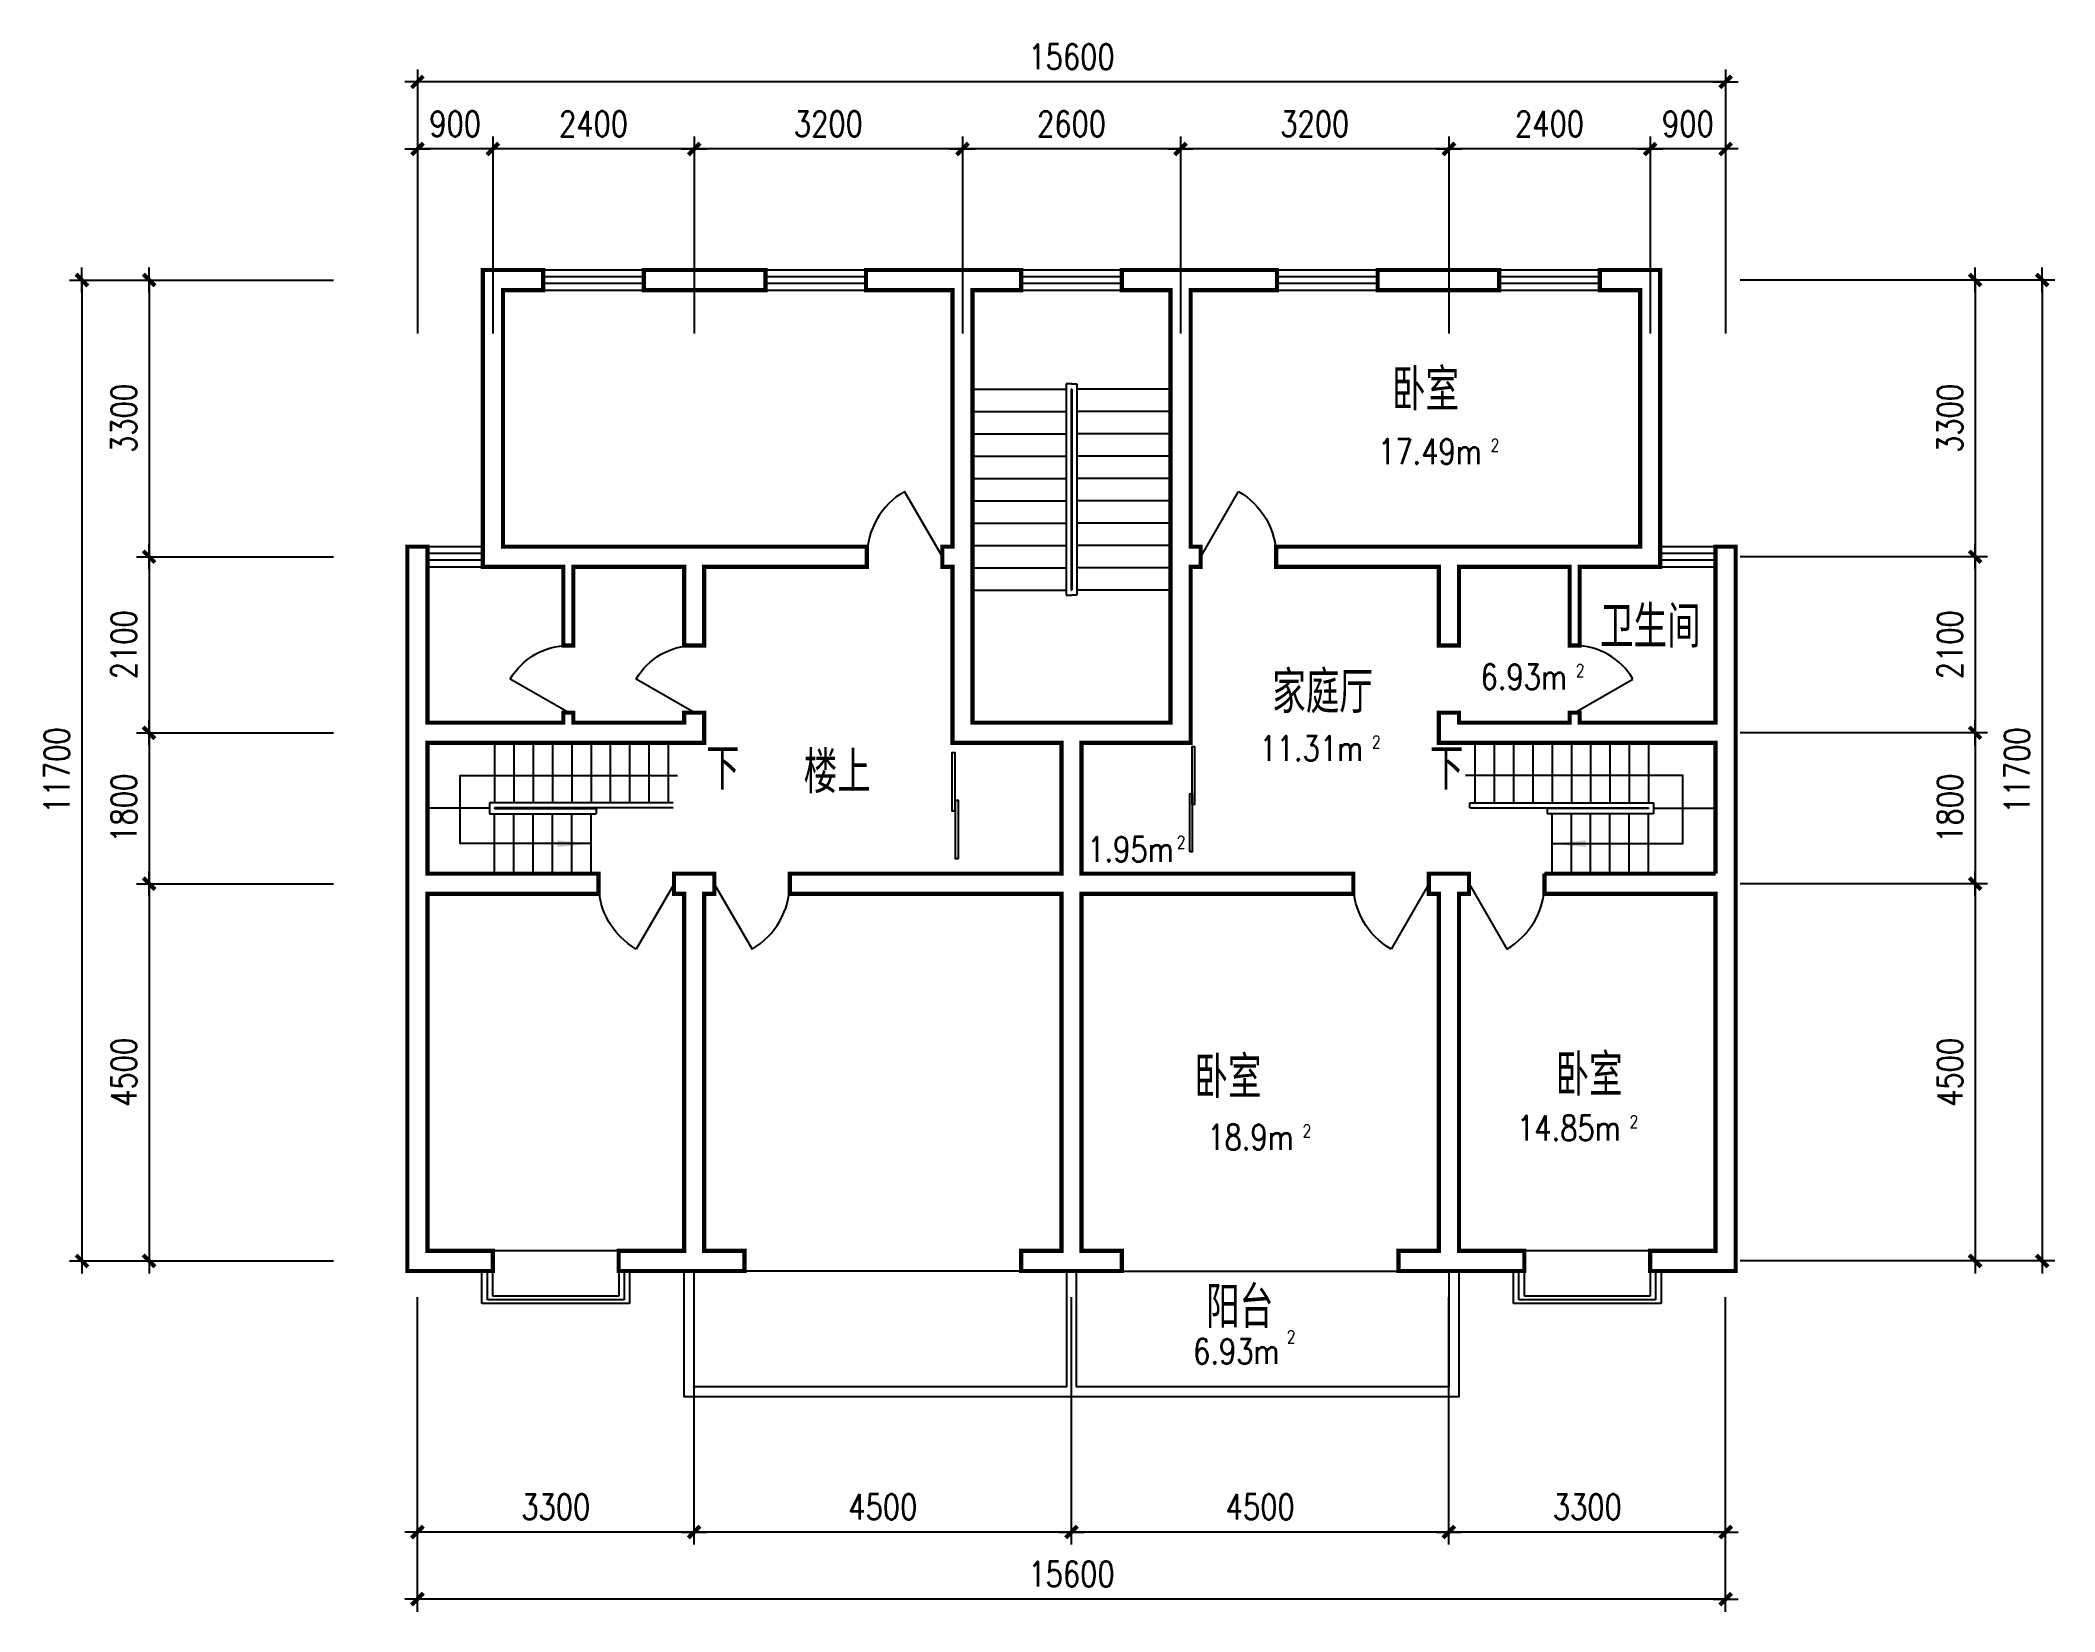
# Model space of a CAD drawing. Header units: inches. Extents: x 954 to 24975, y 8 to 18751.
import ezdxf
from ezdxf.enums import TextEntityAlignment as Align

# ---------------------------------------------------------------- set-up
doc = ezdxf.new("R2010")
doc.units = ezdxf.units.IN
doc.header["$MEASUREMENT"] = 0
for name, color, linetype in [('AXIS', 3, 'Continuous'), ('BALCONY', 6, 'Continuous'), ('PUB_DIM', 3, 'Continuous'), ('PUB_TEXT', 7, 'Continuous'), ('PUB_WALL', 255, 'Continuous'), ('STAIR', 2, 'Continuous'), ('WALL', 255, 'Continuous'), ('WINDOW', 2, 'Continuous'), ('WINDOW_TEXT', 7, 'Continuous')]:
    doc.layers.add(name, color=color, linetype=linetype)
doc.styles.add('_HZTXT', font='txt.shx', dxfattribs={"width": 0.8, "bigfont": 'hztxt.shx'})
doc.styles.add('DIM_FONT', font='txt.shx', dxfattribs={"width": 0.8, "bigfont": 'hztxt.shx'})
doc.styles.add('SIMPLEX', font='txt.shx', dxfattribs={"bigfont": 'hztxt.shx'})
doc.dimstyles.new('AXIS', dxfattribs={"dimtxt": 300, "dimasz": 1, "dimexe": 250, "dimexo": 300, "dimgap": 150, "dimtad": 1, "dimdec": 0, "dimzin": 0, "dimdsep": 46, "dimtxsty": 'DIM_FONT', "dimblk": '_DIMX', "dimcen": 0.09, "dimse1": 1, "dimse2": 1, "dimclrt": 7, "dimadec": 0, "dimazin": 0, "dimtfac": 1, "dimtdec": 0, "dimtix": 1, "dimtmove": 2, "dimatfit": 3, "dimldrblk": '_DIMX', "dimfxl": 1, "dimtolj": 1, "dimtzin": 0, "dimarcsym": 0})

# ---------------------------------------------------------------- blocks, each defined once
blk = doc.blocks.new('_DBLK')
blk.add_line((-0.5, 0), (0, -0.866))
blk.add_arc((-0.5, 0), 1, 300, 360)
at = {"layer": 'WINDOW_TEXT', "style": 'SIMPLEX', "flags": 9}
blk.add_attdef('A', text='', height=1, dxfattribs=at).set_placement((0, 1.5), align=Align.MIDDLE)
blk = doc.blocks.new('_DIMX')
blk.add_line((-150, 0), (150, 0))
at = {"const_width": 50}
blk.add_lwpolyline([(-70, -70), (70, 70)], dxfattribs=at)
blk = doc.blocks.new('*D39')
at = {"layer": 'AXIS', "color": 0, "lineweight": -2}
blk.add_line((24025, 12590), (24025, 10492), dxfattribs=at)
at = {"layer": 'DEFPOINTS', "color": 0}
for p in [(21225, 12591), (21225, 10491), (24025, 10491)]:
    blk.add_point(p, dxfattribs=at)
at = {"layer": 'AXIS', "color": 0, "lineweight": -2}
for p, rotation in [((24025, 12591), 90), ((24025, 10491), 270)]:
    blk.add_blockref('_DIMX', p, dxfattribs=dict(at, rotation=rotation))
at = {"layer": 'AXIS', "color": 7, "insert": (23725, 11541), "char_height": 300, "attachment_point": 5, "rotation": 90, "style": 'DIM_FONT'}
blk.add_mtext('\\A1;2100', dxfattribs=at)
blk = doc.blocks.new('*D40')
at = {"layer": 'AXIS', "color": 0, "lineweight": -2}
blk.add_line((2251, 12590), (2251, 10492), dxfattribs=at)
at = {"layer": 'DEFPOINTS', "color": 0}
for p in [(4451, 12591), (2251, 10491), (4451, 10491)]:
    blk.add_point(p, dxfattribs=at)
at = {"layer": 'AXIS', "color": 0, "lineweight": -2}
for p, rotation in [((2251, 12591), 90), ((2251, 10491), 270)]:
    blk.add_blockref('_DIMX', p, dxfattribs=dict(at, rotation=rotation))
at = {"layer": 'AXIS', "color": 7, "insert": (1951, 11541), "char_height": 300, "attachment_point": 5, "rotation": 90, "style": 'DIM_FONT'}
blk.add_mtext('\\A1;2100', dxfattribs=at)
blk = doc.blocks.new('*D18')
at = {"layer": 'AXIS', "color": 0, "lineweight": -2}
blk.add_line((1451, 15890), (1451, 4192), dxfattribs=at)
at = {"layer": 'DEFPOINTS', "color": 0}
for p in [(4451, 15891), (1451, 4191), (4451, 4191)]:
    blk.add_point(p, dxfattribs=at)
at = {"layer": 'AXIS', "color": 0, "lineweight": -2}
for p, rotation in [((1451, 15891), 90), ((1451, 4191), 270)]:
    blk.add_blockref('_DIMX', p, dxfattribs=dict(at, rotation=rotation))
at = {"layer": 'AXIS', "color": 7, "insert": (1151, 10041), "char_height": 300, "attachment_point": 5, "rotation": 90, "style": 'DIM_FONT'}
blk.add_mtext('\\A1;11700', dxfattribs=at)
blk = doc.blocks.new('*D19')
at = {"layer": 'AXIS', "color": 0, "lineweight": -2}
blk.add_line((24825, 15890), (24825, 4192), dxfattribs=at)
at = {"layer": 'DEFPOINTS', "color": 0}
for p in [(21225, 15891), (21225, 4191), (24825, 4191)]:
    blk.add_point(p, dxfattribs=at)
at = {"layer": 'AXIS', "color": 0, "lineweight": -2}
for p, rotation in [((24825, 15891), 90), ((24825, 4191), 270)]:
    blk.add_blockref('_DIMX', p, dxfattribs=dict(at, rotation=rotation))
at = {"layer": 'AXIS', "color": 7, "insert": (24525, 10041), "char_height": 300, "attachment_point": 5, "rotation": 90, "style": 'DIM_FONT'}
blk.add_mtext('\\A1;11700', dxfattribs=at)
blk = doc.blocks.new('*D20')
at = {"layer": 'AXIS', "color": 0, "lineweight": -2}
blk.add_line((17750, 958), (13252, 958), dxfattribs=at)
at = {"layer": 'DEFPOINTS', "color": 0}
for p in [(13251, 3758), (17751, 3758), (13251, 958)]:
    blk.add_point(p, dxfattribs=at)
at = {"layer": 'AXIS', "color": 0, "lineweight": -2, "rotation": 180}
blk.add_blockref('_DIMX', (13251, 958), dxfattribs=at)
at = {"layer": 'AXIS', "color": 0, "lineweight": -2}
blk.add_blockref('_DIMX', (17751, 958), dxfattribs=at)
at = {"layer": 'AXIS', "color": 7, "insert": (15501, 1258), "char_height": 300, "attachment_point": 5, "style": 'DIM_FONT'}
blk.add_mtext('\\A1;4500', dxfattribs=at)
blk = doc.blocks.new('*D21')
at = {"layer": 'AXIS', "color": 0, "lineweight": -2}
blk.add_line((21050, 158), (5452, 158), dxfattribs=at)
at = {"layer": 'DEFPOINTS', "color": 0}
for p in [(5451, 3758), (21051, 3758), (5451, 158)]:
    blk.add_point(p, dxfattribs=at)
at = {"layer": 'AXIS', "color": 0, "lineweight": -2, "rotation": 180}
blk.add_blockref('_DIMX', (5451, 158), dxfattribs=at)
at = {"layer": 'AXIS', "color": 0, "lineweight": -2}
blk.add_blockref('_DIMX', (21051, 158), dxfattribs=at)
at = {"layer": 'AXIS', "color": 7, "insert": (13251, 458), "char_height": 300, "attachment_point": 5, "style": 'DIM_FONT'}
blk.add_mtext('\\A1;15600', dxfattribs=at)
blk = doc.blocks.new('*D22')
at = {"layer": 'AXIS', "color": 0, "lineweight": -2}
blk.add_line((8750, 958), (5452, 958), dxfattribs=at)
at = {"layer": 'DEFPOINTS', "color": 0}
for p in [(5451, 3758), (8751, 3758), (5451, 958)]:
    blk.add_point(p, dxfattribs=at)
at = {"layer": 'AXIS', "color": 0, "lineweight": -2, "rotation": 180}
blk.add_blockref('_DIMX', (5451, 958), dxfattribs=at)
at = {"layer": 'AXIS', "color": 0, "lineweight": -2}
blk.add_blockref('_DIMX', (8751, 958), dxfattribs=at)
at = {"layer": 'AXIS', "color": 7, "insert": (7101, 1258), "char_height": 300, "attachment_point": 5, "style": 'DIM_FONT'}
blk.add_mtext('\\A1;3300', dxfattribs=at)
blk = doc.blocks.new('*D23')
at = {"layer": 'AXIS', "color": 0, "lineweight": -2}
blk.add_line((13250, 958), (8752, 958), dxfattribs=at)
at = {"layer": 'DEFPOINTS', "color": 0}
for p in [(8751, 3758), (13251, 3758), (8751, 958)]:
    blk.add_point(p, dxfattribs=at)
at = {"layer": 'AXIS', "color": 0, "lineweight": -2, "rotation": 180}
blk.add_blockref('_DIMX', (8751, 958), dxfattribs=at)
at = {"layer": 'AXIS', "color": 0, "lineweight": -2}
blk.add_blockref('_DIMX', (13251, 958), dxfattribs=at)
at = {"layer": 'AXIS', "color": 7, "insert": (11001, 1258), "char_height": 300, "attachment_point": 5, "style": 'DIM_FONT'}
blk.add_mtext('\\A1;4500', dxfattribs=at)
blk = doc.blocks.new('*D24')
at = {"layer": 'AXIS', "color": 0, "lineweight": -2}
blk.add_line((2251, 8690), (2251, 4192), dxfattribs=at)
at = {"layer": 'DEFPOINTS', "color": 0}
for p in [(4451, 8691), (2251, 4191), (4451, 4191)]:
    blk.add_point(p, dxfattribs=at)
at = {"layer": 'AXIS', "color": 0, "lineweight": -2}
for p, rotation in [((2251, 8691), 90), ((2251, 4191), 270)]:
    blk.add_blockref('_DIMX', p, dxfattribs=dict(at, rotation=rotation))
at = {"layer": 'AXIS', "color": 7, "insert": (1951, 6441), "char_height": 300, "attachment_point": 5, "rotation": 90, "style": 'DIM_FONT'}
blk.add_mtext('\\A1;4500', dxfattribs=at)
blk = doc.blocks.new('_B3YAF')
for p, q in [((-0.587, 2.111), (0.587, 2.111)), ((-0.587, 0.5), (-0.587, 2.111)), ((0.587, 2.111), (0.587, 0.5)), ((-0.543, 1.93), (0.543, 1.93)), ((-0.543, 0.5), (-0.543, 1.93)), ((0.543, 1.93), (0.543, 0.5)), ((-0.5, 1.749), (0.5, 1.749)), ((-0.5, 0.5), (-0.5, 1.749)), ((0.5, 1.749), (0.5, 0.5)), ((-0.5, -0.5), (0.5, -0.5))]:
    blk.add_line(p, q)
blk = doc.blocks.new('*D25')
at = {"layer": 'AXIS', "color": 0, "lineweight": -2}
blk.add_line((2251, 10490), (2251, 8692), dxfattribs=at)
at = {"layer": 'DEFPOINTS', "color": 0}
for p in [(4451, 10491), (2251, 8691), (4451, 8691)]:
    blk.add_point(p, dxfattribs=at)
at = {"layer": 'AXIS', "color": 0, "lineweight": -2}
for p, rotation in [((2251, 10491), 90), ((2251, 8691), 270)]:
    blk.add_blockref('_DIMX', p, dxfattribs=dict(at, rotation=rotation))
at = {"layer": 'AXIS', "color": 7, "insert": (1951, 9591), "char_height": 300, "attachment_point": 5, "rotation": 90, "style": 'DIM_FONT'}
blk.add_mtext('\\A1;1800', dxfattribs=at)
blk = doc.blocks.new('_ARROW')
blk.add_solid([(0, 0), (-1, 0.1), (-1, -0.1)])
blk = doc.blocks.new('_A4ESX')
for points in [[(-0.5, 0.022), (0.05, 0.022), (0.05, 0), (-0.5, 0)], [(-0.05, 0), (0.5, 0), (0.5, -0.022), (-0.05, -0.022)]]:
    blk.add_lwpolyline(points, close=True)
blk = doc.blocks.new('*D26')
at = {"layer": 'AXIS', "color": 0, "lineweight": -2}
blk.add_line((21050, 958), (17752, 958), dxfattribs=at)
at = {"layer": 'DEFPOINTS', "color": 0}
for p in [(17751, 3758), (21051, 3758), (17751, 958)]:
    blk.add_point(p, dxfattribs=at)
at = {"layer": 'AXIS', "color": 0, "lineweight": -2, "rotation": 180}
blk.add_blockref('_DIMX', (17751, 958), dxfattribs=at)
at = {"layer": 'AXIS', "color": 0, "lineweight": -2}
blk.add_blockref('_DIMX', (21051, 958), dxfattribs=at)
at = {"layer": 'AXIS', "color": 7, "insert": (19401, 1258), "char_height": 300, "attachment_point": 5, "style": 'DIM_FONT'}
blk.add_mtext('\\A1;3300', dxfattribs=at)
blk = doc.blocks.new('*D27')
at = {"layer": 'AXIS', "color": 0, "lineweight": -2}
blk.add_line((24025, 8690), (24025, 4192), dxfattribs=at)
at = {"layer": 'DEFPOINTS', "color": 0}
for p in [(21225, 8691), (21225, 4191), (24025, 4191)]:
    blk.add_point(p, dxfattribs=at)
at = {"layer": 'AXIS', "color": 0, "lineweight": -2}
for p, rotation in [((24025, 8691), 90), ((24025, 4191), 270)]:
    blk.add_blockref('_DIMX', p, dxfattribs=dict(at, rotation=rotation))
at = {"layer": 'AXIS', "color": 7, "insert": (23725, 6441), "char_height": 300, "attachment_point": 5, "rotation": 90, "style": 'DIM_FONT'}
blk.add_mtext('\\A1;4500', dxfattribs=at)
blk = doc.blocks.new('*D28')
at = {"layer": 'AXIS', "color": 0, "lineweight": -2}
blk.add_line((24025, 10490), (24025, 8692), dxfattribs=at)
at = {"layer": 'DEFPOINTS', "color": 0}
for p in [(21225, 10491), (21225, 8691), (24025, 8691)]:
    blk.add_point(p, dxfattribs=at)
at = {"layer": 'AXIS', "color": 0, "lineweight": -2}
for p, rotation in [((24025, 10491), 90), ((24025, 8691), 270)]:
    blk.add_blockref('_DIMX', p, dxfattribs=dict(at, rotation=rotation))
at = {"layer": 'AXIS', "color": 7, "insert": (23725, 9591), "char_height": 300, "attachment_point": 5, "rotation": 90, "style": 'DIM_FONT'}
blk.add_mtext('\\A1;1800', dxfattribs=at)
blk = doc.blocks.new('*D29')
at = {"layer": 'AXIS', "color": 0, "lineweight": -2}
blk.add_line((17750, 17454), (14552, 17454), dxfattribs=at)
at = {"layer": 'DEFPOINTS', "color": 0}
for p in [(14551, 17454), (14551, 15254), (17751, 15254)]:
    blk.add_point(p, dxfattribs=at)
at = {"layer": 'AXIS', "color": 0, "lineweight": -2, "rotation": 180}
blk.add_blockref('_DIMX', (14551, 17454), dxfattribs=at)
at = {"layer": 'AXIS', "color": 0, "lineweight": -2}
blk.add_blockref('_DIMX', (17751, 17454), dxfattribs=at)
at = {"layer": 'AXIS', "color": 7, "insert": (16151, 17754), "char_height": 300, "attachment_point": 5, "style": 'DIM_FONT'}
blk.add_mtext('\\A1;3200', dxfattribs=at)
blk = doc.blocks.new('*D30')
at = {"layer": 'AXIS', "color": 0, "lineweight": -2}
blk.add_line((21050, 18254), (5452, 18254), dxfattribs=at)
at = {"layer": 'DEFPOINTS', "color": 0}
for p in [(5451, 18254), (5451, 15254), (21051, 15254)]:
    blk.add_point(p, dxfattribs=at)
at = {"layer": 'AXIS', "color": 0, "lineweight": -2, "rotation": 180}
blk.add_blockref('_DIMX', (5451, 18254), dxfattribs=at)
at = {"layer": 'AXIS', "color": 0, "lineweight": -2}
blk.add_blockref('_DIMX', (21051, 18254), dxfattribs=at)
at = {"layer": 'AXIS', "color": 7, "insert": (13251, 18554), "char_height": 300, "attachment_point": 5, "style": 'DIM_FONT'}
blk.add_mtext('\\A1;15600', dxfattribs=at)
blk = doc.blocks.new('*D31')
at = {"layer": 'AXIS', "color": 0, "lineweight": -2}
blk.add_line((8750, 17454), (6352, 17454), dxfattribs=at)
at = {"layer": 'DEFPOINTS', "color": 0}
for p in [(6351, 17454), (6351, 15254), (8751, 15254)]:
    blk.add_point(p, dxfattribs=at)
at = {"layer": 'AXIS', "color": 0, "lineweight": -2, "rotation": 180}
blk.add_blockref('_DIMX', (6351, 17454), dxfattribs=at)
at = {"layer": 'AXIS', "color": 0, "lineweight": -2}
blk.add_blockref('_DIMX', (8751, 17454), dxfattribs=at)
at = {"layer": 'AXIS', "color": 7, "insert": (7551, 17754), "char_height": 300, "attachment_point": 5, "style": 'DIM_FONT'}
blk.add_mtext('\\A1;2400', dxfattribs=at)
blk = doc.blocks.new('M_B0OPK')
for p, q in [((-0.5, 0.5), (0.5, 0.5)), ((0.5, 0.167), (-0.5, 0.167)), ((0.5, -0.167), (-0.5, -0.167)), ((-0.5, -0.5), (0.5, -0.5))]:
    blk.add_line(p, q)
blk = doc.blocks.new('*D32')
at = {"layer": 'AXIS', "color": 0, "lineweight": -2}
for p, q in [((5450, 17454), (5449, 17454)), ((6351, 17454), (5451, 17454)), ((6352, 17454), (6353, 17454))]:
    blk.add_line(p, q, dxfattribs=at)
at = {"layer": 'DEFPOINTS', "color": 0}
for p in [(5451, 17454), (5451, 15254), (6351, 15254)]:
    blk.add_point(p, dxfattribs=at)
at = {"layer": 'AXIS', "color": 0, "lineweight": -2}
blk.add_blockref('_DIMX', (5451, 17454), dxfattribs=at)
at = {"layer": 'AXIS', "color": 0, "lineweight": -2, "rotation": 180}
blk.add_blockref('_DIMX', (6351, 17454), dxfattribs=at)
at = {"layer": 'AXIS', "color": 7, "insert": (5901, 17754), "char_height": 300, "attachment_point": 5, "style": 'DIM_FONT'}
blk.add_mtext('\\A1;900', dxfattribs=at)
blk = doc.blocks.new('*D33')
at = {"layer": 'AXIS', "color": 0, "lineweight": -2}
blk.add_line((2251, 15890), (2251, 12592), dxfattribs=at)
at = {"layer": 'DEFPOINTS', "color": 0}
for p in [(4451, 15891), (2251, 12591), (4451, 12591)]:
    blk.add_point(p, dxfattribs=at)
at = {"layer": 'AXIS', "color": 0, "lineweight": -2}
for p, rotation in [((2251, 15891), 90), ((2251, 12591), 270)]:
    blk.add_blockref('_DIMX', p, dxfattribs=dict(at, rotation=rotation))
at = {"layer": 'AXIS', "color": 7, "insert": (1951, 14241), "char_height": 300, "attachment_point": 5, "rotation": 90, "style": 'DIM_FONT'}
blk.add_mtext('\\A1;3300', dxfattribs=at)
blk = doc.blocks.new('_WBLK')
for p, q in [((-0.5, 0.5), (0.5, 0.5)), ((0.5, 0.167), (-0.5, 0.167)), ((0.5, -0.167), (-0.5, -0.167)), ((-0.5, -0.5), (0.5, -0.5))]:
    blk.add_line(p, q)
at = {"layer": 'WINDOW_TEXT', "style": 'SIMPLEX', "flags": 9}
blk.add_attdef('A', text='', height=1, dxfattribs=at).set_placement((0, 1.5), align=Align.MIDDLE)
blk = doc.blocks.new('*D34')
at = {"layer": 'AXIS', "color": 0, "lineweight": -2}
blk.add_line((11950, 17454), (8752, 17454), dxfattribs=at)
at = {"layer": 'DEFPOINTS', "color": 0}
for p in [(8751, 17454), (8751, 15254), (11951, 15254)]:
    blk.add_point(p, dxfattribs=at)
at = {"layer": 'AXIS', "color": 0, "lineweight": -2, "rotation": 180}
blk.add_blockref('_DIMX', (8751, 17454), dxfattribs=at)
at = {"layer": 'AXIS', "color": 0, "lineweight": -2}
blk.add_blockref('_DIMX', (11951, 17454), dxfattribs=at)
at = {"layer": 'AXIS', "color": 7, "insert": (10351, 17754), "char_height": 300, "attachment_point": 5, "style": 'DIM_FONT'}
blk.add_mtext('\\A1;3200', dxfattribs=at)
blk = doc.blocks.new('*D35')
at = {"layer": 'AXIS', "color": 0, "lineweight": -2}
blk.add_line((14550, 17454), (11952, 17454), dxfattribs=at)
at = {"layer": 'DEFPOINTS', "color": 0}
for p in [(11951, 17454), (11951, 15254), (14551, 15254)]:
    blk.add_point(p, dxfattribs=at)
at = {"layer": 'AXIS', "color": 0, "lineweight": -2, "rotation": 180}
blk.add_blockref('_DIMX', (11951, 17454), dxfattribs=at)
at = {"layer": 'AXIS', "color": 0, "lineweight": -2}
blk.add_blockref('_DIMX', (14551, 17454), dxfattribs=at)
at = {"layer": 'AXIS', "color": 7, "insert": (13251, 17754), "char_height": 300, "attachment_point": 5, "style": 'DIM_FONT'}
blk.add_mtext('\\A1;2600', dxfattribs=at)
blk = doc.blocks.new('A$C669B5E24')
at = {"layer": 'STAIR'}
for p, q in [((0, 2460), (1115, 2460)), ((1115, 2520), (1115, 0)), ((1180, 2520), (1115, 2520)), ((1175, 2460), (1175, 60)), ((1180, 2460), (1175, 2460)), ((1180, 2520), (1245, 2520)), ((1180, 2460), (1185, 2460)), ((1185, 2460), (1185, 60)), ((1245, 2520), (1245, 0)), ((2360, 2460), (1245, 2460)), ((0, 2193), (1115, 2193)), ((2360, 2193), (1245, 2193)), ((0, 1927), (1115, 1927)), ((2360, 1927), (1245, 1927)), ((0, 1660), (1115, 1660)), ((2360, 1660), (1245, 1660)), ((0, 1393), (1115, 1393)), ((2360, 1393), (1245, 1393)), ((0, 1127), (1115, 1127)), ((2360, 1127), (1245, 1127)), ((0, 860), (1115, 860)), ((2360, 860), (1245, 860)), ((0, 593), (1115, 593)), ((2360, 593), (1245, 593)), ((0, 327), (1115, 327)), ((2360, 327), (1245, 327)), ((0, 60), (1115, 60)), ((1175, 60), (1180, 60)), ((1185, 60), (1180, 60)), ((2360, 60), (1245, 60)), ((1115, 0), (1180, 0)), ((1245, 0), (1180, 0))]:
    blk.add_line(p, q, dxfattribs=at)
at = {"layer": 'WALL'}
for p, q in [((580, 3880), (0, 3880)), ((580, 3640), (0, 3640))]:
    blk.add_line(p, q, dxfattribs=at)
at = {"layer": 'WINDOW'}
blk.add_line((580, 3640), (580, 3880), dxfattribs=at)
blk = doc.blocks.new('*D36')
at = {"layer": 'AXIS', "color": 0, "lineweight": -2}
blk.add_line((24025, 15890), (24025, 12592), dxfattribs=at)
at = {"layer": 'DEFPOINTS', "color": 0}
for p in [(21225, 15891), (21225, 12591), (24025, 12591)]:
    blk.add_point(p, dxfattribs=at)
at = {"layer": 'AXIS', "color": 0, "lineweight": -2}
for p, rotation in [((24025, 15891), 90), ((24025, 12591), 270)]:
    blk.add_blockref('_DIMX', p, dxfattribs=dict(at, rotation=rotation))
at = {"layer": 'AXIS', "color": 7, "insert": (23725, 14241), "char_height": 300, "attachment_point": 5, "rotation": 90, "style": 'DIM_FONT'}
blk.add_mtext('\\A1;3300', dxfattribs=at)
blk = doc.blocks.new('*D37')
at = {"layer": 'AXIS', "color": 0, "lineweight": -2}
for p, q in [((20150, 17454), (20149, 17454)), ((21051, 17454), (20151, 17454)), ((21052, 17454), (21053, 17454))]:
    blk.add_line(p, q, dxfattribs=at)
at = {"layer": 'DEFPOINTS', "color": 0}
for p in [(20151, 17454), (20151, 15254), (21051, 15254)]:
    blk.add_point(p, dxfattribs=at)
at = {"layer": 'AXIS', "color": 0, "lineweight": -2}
blk.add_blockref('_DIMX', (20151, 17454), dxfattribs=at)
at = {"layer": 'AXIS', "color": 0, "lineweight": -2, "rotation": 180}
blk.add_blockref('_DIMX', (21051, 17454), dxfattribs=at)
at = {"layer": 'AXIS', "color": 7, "insert": (20601, 17754), "char_height": 300, "attachment_point": 5, "style": 'DIM_FONT'}
blk.add_mtext('\\A1;900', dxfattribs=at)
blk = doc.blocks.new('*D38')
at = {"layer": 'AXIS', "color": 0, "lineweight": -2}
blk.add_line((20150, 17454), (17752, 17454), dxfattribs=at)
at = {"layer": 'DEFPOINTS', "color": 0}
for p in [(17751, 17454), (17751, 15254), (20151, 15254)]:
    blk.add_point(p, dxfattribs=at)
at = {"layer": 'AXIS', "color": 0, "lineweight": -2, "rotation": 180}
blk.add_blockref('_DIMX', (17751, 17454), dxfattribs=at)
at = {"layer": 'AXIS', "color": 0, "lineweight": -2}
blk.add_blockref('_DIMX', (20151, 17454), dxfattribs=at)
at = {"layer": 'AXIS', "color": 7, "insert": (18951, 17754), "char_height": 300, "attachment_point": 5, "style": 'DIM_FONT'}
blk.add_mtext('\\A1;2400', dxfattribs=at)

msp = doc.modelspace()

# ---------------------------------------------------------------- linework, layer by layer
at = {"layer": 'AXIS'}
for p, q in [((5450.8, 18403.7), (5450.8, 15253.7)), ((21050.8, 18403.7), (21050.8, 15253.7)), ((6350.8, 17603.7), (6350.8, 15253.7)), ((8750.8, 17603.7), (8750.8, 15253.7)), ((11950.8, 17603.7), (11950.8, 15253.7)), ((14550.8, 17603.7), (14550.8, 15253.7)), ((17750.8, 17603.7), (17750.8, 15253.7)), ((20150.8, 17603.7), (20150.8, 15253.7)), ((1300.8, 15890.9), (4450.8, 15890.9)), ((24974.6, 15890.9), (21224.6, 15890.9)), ((2100.8, 12590.9), (4450.8, 12590.9)), ((24174.6, 12590.9), (21224.6, 12590.9)), ((2100.8, 10490.9), (4450.8, 10490.9)), ((24174.6, 10490.9), (21224.6, 10490.9)), ((2100.8, 8690.9), (4450.8, 8690.9)), ((24174.6, 8690.9), (21224.6, 8690.9)), ((1300.8, 4190.9), (4450.8, 4190.9)), ((24974.6, 4190.9), (21224.6, 4190.9)), ((5450.8, 7.6), (5450.8, 3757.6)), ((8750.8, 807.6), (8750.8, 3757.6)), ((13250.8, 807.6), (13250.8, 3757.6)), ((17750.8, 807.6), (17750.8, 3757.6)), ((21050.8, 7.6), (21050.8, 3757.6))]:
    msp.add_line(p, q, dxfattribs=at)
at = {"layer": 'BALCONY'}
for points in [[(13250.8, 2570.9), (13250.8, 2570.9), (8630.8, 2570.9), (8630.8, 4070.9)], [(13190.8, 4070.9), (13190.8, 2690.9), (8750.8, 2690.9), (8750.8, 4070.9)], [(17870.8, 4070.9), (17870.8, 2570.9), (13250.8, 2570.9), (13250.8, 2570.9)], [(17750.8, 4070.9), (17750.8, 2690.9), (13310.8, 2690.9), (13310.8, 4070.9)]]:
    msp.add_lwpolyline(points, dxfattribs=at)
at = {"layer": 'PUB_DIM'}
for points in [[(7520.8, 9168.4), (5962.4, 9168.4), (5962.4, 9980.1), (8553.7, 9980.1)], [(18980.8, 9168.4), (20539.1, 9168.4), (20539.1, 9980.1), (17947.8, 9980.1)]]:
    msp.add_lwpolyline(points, dxfattribs=at)
at = {"layer": 'PUB_TEXT'}
for p, q in [((12650.8, 4070.9), (9350.8, 4070.9)), ((13850.8, 4070.9), (17150.8, 4070.9))]:
    msp.add_line(p, q, dxfattribs=at)
at = {"layer": 'PUB_WALL', "const_width": 50}
for points in [[(7190.8, 12470.9), (6230.8, 12470.9), (6230.8, 16010.9), (6950.8, 16010.9), (6950.8, 15770.9), (6470.8, 15770.9), (6470.8, 12710.9), (10810.8, 12710.9), (10810.8, 12470.9), (8870.8, 12470.9), (8870.8, 11530.9), (8630.8, 11530.9), (8630.8, 12470.9), (7310.8, 12470.9), (7310.8, 11530.9), (7190.8, 11530.9)], [(6470.8, 12470.9), (7190.8, 12470.9), (7190.8, 11530.9), (7310.8, 11530.9), (7310.8, 12470.9), (8630.8, 12470.9), (8630.8, 11530.9), (8870.8, 11530.9), (8870.8, 12470.9), (10810.8, 12470.9), (10810.8, 12710.9), (6470.8, 12710.9), (6470.8, 15770.9), (6950.8, 15770.9), (6950.8, 16010.9), (6230.8, 16010.9), (6230.8, 12470.9)], [(8150.8, 16010.9), (8150.8, 15770.9), (9600.8, 15770.9), (9600.8, 16010.9)], [(9600.8, 15770.9), (8630.8, 15770.9), (8150.8, 15770.9), (8150.8, 16010.9), (9600.8, 16010.9)], [(17630.8, 11530.9), (17630.8, 12470.9), (15690.8, 12470.9), (15690.8, 12710.9), (20030.8, 12710.9), (20030.8, 15770.9), (19550.8, 15770.9), (19550.8, 16010.9), (20270.8, 16010.9), (20270.8, 12470.9), (19310.8, 12470.9), (19310.8, 11530.9), (19190.8, 11530.9), (19190.8, 12470.9), (17870.8, 12470.9), (17870.8, 11530.9)], [(19190.8, 11530.9), (19190.8, 12470.9), (17870.8, 12470.9), (17870.8, 11530.9), (17630.8, 11530.9), (17630.8, 12470.9), (15690.8, 12470.9), (15690.8, 12710.9), (20030.8, 12710.9), (20030.8, 15770.9), (19550.8, 15770.9), (19550.8, 16010.9), (20270.8, 16010.9), (20270.8, 12470.9), (20030.8, 12470.9), (19310.8, 12470.9), (19310.8, 11530.9)], [(16900.8, 16010.9), (16900.8, 15770.9), (18350.8, 15770.9), (18350.8, 16010.9)], [(16900.8, 16010.9), (18350.8, 16010.9), (18350.8, 15770.9), (17870.8, 15770.9), (16900.8, 15770.9)], [(7610.8, 8810.9), (7610.8, 8570.9), (5570.8, 8570.9), (5570.8, 4310.9), (6350.8, 4310.9), (6350.8, 4070.9), (5330.8, 4070.9), (5330.8, 12710.9), (5570.8, 12710.9), (5570.8, 10610.9), (7190.8, 10610.9), (7190.8, 10730.9), (7310.8, 10730.9), (7310.8, 10610.9), (8630.8, 10610.9), (8630.8, 10730.9), (8870.8, 10730.9), (8870.8, 10370.9), (5570.8, 10370.9), (5570.8, 8810.9)], [(17630.8, 10370.9), (20930.8, 10370.9)], [(20930.8, 10370.9), (20930.8, 8810.9)], [(8630.8, 8570.9), (8510.8, 8570.9), (8510.8, 8810.9), (8990.8, 8810.9), (8990.8, 8570.9), (8870.8, 8570.9), (8870.8, 4310.9), (9350.8, 4310.9), (9350.8, 4070.9), (7850.8, 4070.9), (7850.8, 4310.9), (8630.8, 4310.9)], [(18890.8, 8810.9), (20930.8, 8810.9)]]:
    msp.add_lwpolyline(points, close=True, dxfattribs=at)
for points in [[(12070.8, 10850.9), (12070.8, 15770.9), (12650.8, 15770.9), (12650.8, 16010.9), (10800.8, 16010.9), (10800.8, 15770.9), (11830.8, 15770.9), (11830.8, 12710.9), (11710.8, 12710.9), (11710.8, 12470.9), (11830.8, 12470.9), (11830.8, 10370.9), (13130.8, 10370.9), (13130.8, 8810.9), (9890.8, 8810.9), (9890.8, 8570.9), (13130.8, 8570.9), (13130.8, 4310.9), (12650.8, 4310.9), (12650.8, 4070.9), (13850.8, 4070.9), (13850.8, 4310.9), (13370.8, 4310.9), (13370.8, 8570.9), (16610.8, 8570.9), (16610.8, 8810.9), (13370.8, 8810.9), (13370.8, 10370.9), (14670.8, 10370.9), (14670.8, 12470.9), (14790.8, 12470.9), (14790.8, 12710.9), (14670.8, 12710.9), (14670.8, 15770.9), (15700.8, 15770.9), (15700.8, 16010.9), (13850.8, 16010.9), (13850.8, 15770.9), (14430.8, 15770.9), (14430.8, 10850.9)], [(12070.8, 10850.9), (12070.8, 15770.9), (12650.8, 15770.9), (12650.8, 16010.9), (10800.8, 16010.9), (10800.8, 15770.9), (11830.8, 15770.9), (11830.8, 12710.9), (11710.8, 12710.9), (11710.8, 12470.9), (11830.8, 12470.9), (11830.8, 10370.9), (13130.8, 10370.9), (13130.8, 8810.9)], [(13370.8, 8810.9), (13370.8, 10370.9), (14670.8, 10370.9), (14670.8, 12470.9), (14790.8, 12470.9), (14790.8, 12710.9), (14670.8, 12710.9), (14670.8, 15770.9), (15700.8, 15770.9), (15700.8, 16010.9), (13850.8, 16010.9), (13850.8, 15770.9), (14430.8, 15770.9), (14430.8, 10850.9)], [(7610.8, 8810.9), (7610.8, 8570.9), (5570.8, 8570.9), (5570.8, 4310.9), (6350.8, 4310.9), (6350.8, 4070.9), (5330.8, 4070.9), (5330.8, 12710.9), (5570.8, 12710.9), (5570.8, 10610.9), (7190.8, 10610.9), (7190.8, 10730.9), (7310.8, 10730.9), (7310.8, 10610.9), (8630.8, 10610.9), (8630.8, 10730.9), (8870.8, 10730.9), (8870.8, 10370.9), (5570.8, 10370.9), (5570.8, 8810.9)], [(18890.8, 8810.9), (18890.8, 8570.9), (20930.8, 8570.9), (20930.8, 4310.9), (20150.8, 4310.9), (20150.8, 4070.9), (21170.8, 4070.9), (21170.8, 12710.9), (20930.8, 12710.9), (20930.8, 10610.9), (19310.8, 10610.9), (19310.8, 10730.9), (19190.8, 10730.9), (19190.8, 10610.9), (17870.8, 10610.9), (17870.8, 10730.9), (17630.8, 10730.9), (17630.8, 10370.9), (20930.8, 10370.9), (20930.8, 8810.9)], [(20930.8, 8570.9), (18890.8, 8570.9), (20930.8, 8570.9), (20930.8, 4310.9), (20150.8, 4310.9), (20150.8, 4070.9), (21170.8, 4070.9), (21170.8, 12710.9), (20930.8, 12710.9), (20930.8, 10610.9), (19310.8, 10610.9), (20930.8, 10610.9)], [(12070.8, 10850.9), (12070.8, 10610.9), (14430.8, 10610.9), (14430.8, 10850.9)], [(14430.8, 10850.9), (14430.8, 10610.9), (12070.8, 10610.9), (12070.8, 10850.9)], [(17870.8, 10610.9), (17870.8, 10730.9), (17630.8, 10730.9), (17630.8, 10370.9)], [(17870.8, 10610.9), (19190.8, 10610.9)], [(19310.8, 10610.9), (19310.8, 10730.9), (19190.8, 10730.9), (19190.8, 10610.9)], [(7610.8, 8810.9), (5570.8, 8810.9)], [(6870.8, 8810.9), (5570.8, 8810.9)], [(8990.8, 8810.9), (8990.8, 8570.9), (8870.8, 8570.9), (8870.8, 4310.9), (9350.8, 4310.9), (9350.8, 4070.9), (7850.8, 4070.9), (7850.8, 4310.9), (8630.8, 4310.9), (8630.8, 8570.9), (8510.8, 8570.9), (8510.8, 8810.9)], [(8990.8, 8810.9), (8510.8, 8810.9)], [(9890.8, 8810.9), (9890.8, 8570.9), (13130.8, 8570.9), (13130.8, 4310.9), (12650.8, 4310.9), (12650.8, 4070.9), (13850.8, 4070.9), (13850.8, 4310.9), (13370.8, 4310.9), (13370.8, 8570.9), (16610.8, 8570.9), (16610.8, 8810.9)], [(13130.8, 8810.9), (9890.8, 8810.9)], [(16610.8, 8810.9), (13370.8, 8810.9)], [(17510.8, 8810.9), (17510.8, 8570.9), (17630.8, 8570.9), (17630.8, 4310.9), (17150.8, 4310.9), (17150.8, 4070.9), (18650.8, 4070.9), (18650.8, 4310.9), (17870.8, 4310.9), (17870.8, 8570.9), (17990.8, 8570.9), (17990.8, 8810.9)], [(17990.8, 8810.9), (17510.8, 8810.9), (17510.8, 8570.9), (17630.8, 8570.9), (17630.8, 4310.9), (17150.8, 4310.9), (17150.8, 4070.9), (18650.8, 4070.9), (18650.8, 4310.9), (17870.8, 4310.9), (17870.8, 8570.9), (17990.8, 8570.9), (17990.8, 8810.9), (17630.8, 8810.9)], [(17990.8, 8810.9), (17510.8, 8810.9)], [(18890.8, 8570.9), (18890.8, 8810.9)], [(20930.8, 8810.9), (18890.8, 8810.9)], [(19630.8, 8810.9), (20930.8, 8810.9)], [(19630.8, 8810.9), (20930.8, 8810.9)], [(17870.8, 8570.9), (17990.8, 8570.9)]]:
    msp.add_lwpolyline(points, dxfattribs=at)
at = {"layer": 'STAIR'}
for p, q in [((6370.8, 10370.9), (6370.8, 9655.9)), ((6600.8, 10370.9), (6600.8, 9655.9)), ((6830.8, 10370.9), (6830.8, 9655.9)), ((7060.8, 10370.9), (7060.8, 9655.9)), ((7290.8, 10370.9), (7290.8, 9655.9)), ((7520.8, 10370.9), (7520.8, 9655.9)), ((7750.8, 10370.9), (7750.8, 9655.9)), ((7750.8, 10370.9), (7750.8, 9655.9)), ((7980.8, 10370.9), (7980.8, 9655.9)), ((8210.8, 10370.9), (8210.8, 9655.9)), ((8210.8, 10370.9), (8210.8, 9655.9)), ((8440.8, 10370.9), (8440.8, 9655.9)), ((18060.8, 10370.9), (18060.8, 9655.9)), ((18290.8, 10370.9), (18290.8, 9655.9)), ((18290.8, 10370.9), (18290.8, 9655.9)), ((18520.8, 10370.9), (18520.8, 9655.9)), ((18750.8, 10370.9), (20130.8, 10370.9)), ((18750.8, 10370.9), (18750.8, 9655.9)), ((18750.8, 10370.9), (18750.8, 9655.9)), ((18980.8, 10370.9), (18980.8, 9655.9)), ((19210.8, 10370.9), (19210.8, 9655.9)), ((19440.8, 10370.9), (19440.8, 9655.9)), ((19670.8, 10370.9), (19670.8, 9655.9)), ((19900.8, 10370.9), (19900.8, 9655.9)), ((20130.8, 10370.9), (20130.8, 9655.9)), ((8500.8, 9655.9), (6310.8, 9655.9)), ((6310.8, 9655.9), (6310.8, 9525.9)), ((18000.8, 9655.9), (20190.8, 9655.9)), ((18000.8, 9595.9), (18000.8, 9655.9)), ((20190.8, 9655.9), (20190.8, 9525.9)), ((6310.8, 9590.9), (5570.8, 9590.9)), ((6310.8, 9525.9), (7580.8, 9525.9)), ((8500.8, 9595.9), (6370.8, 9595.9)), ((6370.8, 9595.9), (6370.8, 9585.9)), ((6370.8, 9585.9), (7580.8, 9585.9)), ((6370.8, 8810.9), (6370.8, 9525.9)), ((6600.8, 8810.9), (6600.8, 9525.9)), ((6830.8, 8810.9), (6830.8, 9525.9)), ((7060.8, 8810.9), (7060.8, 9525.9)), ((7290.8, 8810.9), (7290.8, 9525.9)), ((7520.8, 8810.9), (7520.8, 9525.9)), ((7520.8, 8810.9), (7520.8, 9525.9)), ((7520.8, 8810.9), (7520.8, 9525.9)), ((7580.8, 9585.9), (7580.8, 9525.9)), ((18000.8, 9595.9), (20130.8, 9595.9)), ((18920.8, 9585.9), (18920.8, 9525.9)), ((20130.8, 9585.9), (18920.8, 9585.9)), ((20190.8, 9525.9), (18920.8, 9525.9)), ((18980.8, 8810.9), (18980.8, 9525.9)), ((18980.8, 8810.9), (18980.8, 9525.9)), ((18980.8, 8810.9), (18980.8, 9525.9)), ((19210.8, 8810.9), (19210.8, 9525.9)), ((19440.8, 8810.9), (19440.8, 9525.9)), ((19670.8, 8810.9), (19670.8, 9525.9)), ((19900.8, 8810.9), (19900.8, 9525.9)), ((20130.8, 9595.9), (20130.8, 9585.9)), ((20130.8, 8810.9), (20130.8, 9525.9)), ((20190.8, 9590.9), (20930.8, 9590.9)), ((20130.8, 8810.9), (18890.8, 8810.9))]:
    msp.add_line(p, q, dxfattribs=at)
at = {"layer": 'WALL'}
for p, q in [((6230.8, 16010.9), (6230.8, 12470.9)), ((6950.8, 16010.9), (6230.8, 16010.9)), ((6950.8, 15770.9), (6950.8, 16010.9)), ((8150.8, 15770.9), (8150.8, 16010.9)), ((9600.8, 16010.9), (8150.8, 16010.9)), ((9600.8, 15770.9), (9600.8, 16010.9)), ((12650.8, 16010.9), (10800.8, 16010.9)), ((10800.8, 15770.9), (10800.8, 16010.9)), ((12650.8, 15770.9), (12650.8, 16010.9)), ((15700.8, 16010.9), (13850.8, 16010.9)), ((13850.8, 15770.9), (13850.8, 16010.9)), ((15700.8, 15770.9), (15700.8, 16010.9)), ((16900.8, 15770.9), (16900.8, 16010.9)), ((18350.8, 16010.9), (16900.8, 16010.9)), ((18350.8, 15770.9), (18350.8, 16010.9)), ((19550.8, 15770.9), (19550.8, 16010.9)), ((20270.8, 16010.9), (19550.8, 16010.9)), ((20270.8, 12470.9), (20270.8, 16010.9)), ((6470.8, 15770.9), (6470.8, 12710.9)), ((6470.8, 15770.9), (6950.8, 15770.9)), ((8150.8, 15770.9), (9600.8, 15770.9)), ((10800.8, 15770.9), (11830.8, 15770.9)), ((11830.8, 15770.9), (11830.8, 12710.9)), ((12070.8, 15770.9), (12070.8, 10850.9)), ((12070.8, 15770.9), (12650.8, 15770.9)), ((13850.8, 15770.9), (14430.8, 15770.9)), ((14430.8, 10850.9), (14430.8, 15770.9)), ((14670.8, 15770.9), (15700.8, 15770.9)), ((14670.8, 12710.9), (14670.8, 15770.9)), ((16900.8, 15770.9), (18350.8, 15770.9)), ((19550.8, 15770.9), (20030.8, 15770.9)), ((20030.8, 12710.9), (20030.8, 15770.9)), ((5330.8, 12710.9), (5330.8, 4070.9)), ((5570.8, 12710.9), (5330.8, 12710.9)), ((5570.8, 12710.9), (5570.8, 10610.9)), ((6470.8, 12710.9), (10810.8, 12710.9)), ((10810.8, 12710.9), (10810.8, 12470.9)), ((11710.8, 12710.9), (11710.8, 12470.9)), ((11710.8, 12710.9), (11830.8, 12710.9)), ((14670.8, 12710.9), (14790.8, 12710.9)), ((14790.8, 12710.9), (14790.8, 12470.9)), ((15690.8, 12710.9), (20030.8, 12710.9)), ((15690.8, 12710.9), (15690.8, 12470.9)), ((20930.8, 12710.9), (20930.8, 10610.9)), ((21170.8, 12710.9), (20930.8, 12710.9)), ((21170.8, 4070.9), (21170.8, 12710.9)), ((6230.8, 12470.9), (7190.8, 12470.9)), ((7190.8, 12470.9), (7190.8, 11530.9)), ((7310.8, 12470.9), (8630.8, 12470.9)), ((7310.8, 12470.9), (7310.8, 11530.9)), ((8630.8, 12470.9), (8630.8, 11530.9)), ((8870.8, 12470.9), (10810.8, 12470.9)), ((8870.8, 12470.9), (8870.8, 11530.9)), ((11710.8, 12470.9), (11830.8, 12470.9)), ((11830.8, 12470.9), (11830.8, 10370.9)), ((14670.8, 10370.9), (14670.8, 12470.9)), ((14670.8, 12470.9), (14790.8, 12470.9)), ((15690.8, 12470.9), (17630.8, 12470.9)), ((17630.8, 11530.9), (17630.8, 12470.9)), ((17870.8, 12470.9), (19190.8, 12470.9)), ((17870.8, 11530.9), (17870.8, 12470.9)), ((19190.8, 12470.9), (19190.8, 11530.9)), ((19310.8, 12470.9), (20270.8, 12470.9)), ((19310.8, 12470.9), (19310.8, 11530.9)), ((7190.8, 11530.9), (7310.8, 11530.9)), ((8630.8, 11530.9), (8870.8, 11530.9)), ((17870.8, 11530.9), (17630.8, 11530.9)), ((19310.8, 11530.9), (19190.8, 11530.9)), ((12070.8, 10850.9), (12070.8, 10610.9)), ((14430.8, 10610.9), (14430.8, 10850.9)), ((7190.8, 10610.9), (5570.8, 10610.9)), ((7190.8, 10730.9), (7190.8, 10610.9)), ((7190.8, 10730.9), (7310.8, 10730.9)), ((7310.8, 10730.9), (7310.8, 10610.9)), ((8630.8, 10610.9), (7310.8, 10610.9)), ((8630.8, 10730.9), (8870.8, 10730.9)), ((8630.8, 10730.9), (8630.8, 10610.9)), ((8870.8, 10730.9), (8870.8, 10370.9)), ((12070.8, 10610.9), (14430.8, 10610.9)), ((17870.8, 10730.9), (17630.8, 10730.9)), ((17630.8, 10370.9), (17630.8, 10730.9)), ((17870.8, 10610.9), (17870.8, 10730.9)), ((19190.8, 10610.9), (17870.8, 10610.9)), ((19190.8, 10730.9), (19190.8, 10610.9)), ((19310.8, 10730.9), (19190.8, 10730.9)), ((19310.8, 10730.9), (19310.8, 10610.9)), ((20930.8, 10610.9), (19310.8, 10610.9)), ((8870.8, 10370.9), (5570.8, 10370.9)), ((5570.8, 10370.9), (5570.8, 8810.9)), ((11830.8, 10370.9), (13130.8, 10370.9)), ((13130.8, 10370.9), (13130.8, 8810.9)), ((13370.8, 10370.9), (13370.8, 8810.9)), ((13370.8, 10370.9), (14670.8, 10370.9)), ((20930.8, 10370.9), (17630.8, 10370.9)), ((20930.8, 10370.9), (20930.8, 8810.9)), ((7610.8, 8810.9), (5570.8, 8810.9)), ((7610.8, 8570.9), (7610.8, 8810.9)), ((8990.8, 8810.9), (8510.8, 8810.9)), ((8510.8, 8570.9), (8510.8, 8810.9)), ((8990.8, 8570.9), (8990.8, 8810.9)), ((13130.8, 8810.9), (9890.8, 8810.9)), ((9890.8, 8570.9), (9890.8, 8810.9)), ((16610.8, 8810.9), (13370.8, 8810.9)), ((16610.8, 8570.9), (16610.8, 8810.9)), ((17990.8, 8810.9), (17510.8, 8810.9)), ((17510.8, 8570.9), (17510.8, 8810.9)), ((17990.8, 8570.9), (17990.8, 8810.9)), ((18890.8, 8570.9), (18890.8, 8810.9)), ((20930.8, 8810.9), (18890.8, 8810.9)), ((5570.8, 8570.9), (5570.8, 4310.9)), ((7610.8, 8570.9), (5570.8, 8570.9)), ((8630.8, 8570.9), (8510.8, 8570.9)), ((8630.8, 8570.9), (8630.8, 4310.9)), ((8870.8, 8570.9), (8870.8, 4310.9)), ((8990.8, 8570.9), (8870.8, 8570.9)), ((13130.8, 8570.9), (9890.8, 8570.9)), ((13130.8, 8570.9), (13130.8, 4310.9)), ((16610.8, 8570.9), (13370.8, 8570.9)), ((13370.8, 8570.9), (13370.8, 4310.9)), ((17630.8, 8570.9), (17510.8, 8570.9)), ((17630.8, 4310.9), (17630.8, 8570.9)), ((17870.8, 4310.9), (17870.8, 8570.9)), ((17990.8, 8570.9), (17870.8, 8570.9)), ((20930.8, 8570.9), (18890.8, 8570.9)), ((20930.8, 8570.9), (20930.8, 4310.9)), ((5570.8, 4310.9), (6350.8, 4310.9)), ((6350.8, 4310.9), (6350.8, 4070.9)), ((7850.8, 4310.9), (8630.8, 4310.9)), ((7850.8, 4310.9), (7850.8, 4070.9)), ((9350.8, 4310.9), (8870.8, 4310.9)), ((9350.8, 4310.9), (9350.8, 4070.9)), ((13130.8, 4310.9), (12650.8, 4310.9)), ((12650.8, 4310.9), (12650.8, 4070.9)), ((13370.8, 4310.9), (13850.8, 4310.9)), ((13850.8, 4310.9), (13850.8, 4070.9)), ((17150.8, 4310.9), (17630.8, 4310.9)), ((17150.8, 4310.9), (17150.8, 4070.9)), ((17870.8, 4310.9), (18650.8, 4310.9)), ((18650.8, 4310.9), (18650.8, 4070.9)), ((20150.8, 4310.9), (20930.8, 4310.9)), ((20150.8, 4310.9), (20150.8, 4070.9)), ((5330.8, 4070.9), (6350.8, 4070.9)), ((9350.8, 4070.9), (7850.8, 4070.9)), ((13850.8, 4070.9), (12650.8, 4070.9)), ((18650.8, 4070.9), (17150.8, 4070.9)), ((21170.8, 4070.9), (20150.8, 4070.9))]:
    msp.add_line(p, q, dxfattribs=at)

# ---------------------------------------------------------------- block references
msp.add_blockref('A$C669B5E24', (12070.8, 12130.9))
at = {"layer": 'PUB_DIM', "yscale": 400, "zscale": 400, "rotation": 180}
for p, xscale in [((7520.8, 9168.4), -400), ((18980.8, 9168.4), 400)]:
    msp.add_blockref('_ARROW', p, dxfattribs=dict(at, xscale=xscale))
at = {"layer": 'WINDOW'}
for name, p, xscale, yscale, zscale in [('M_B0OPK', (7550.8, 15890.9), 1200, 240, 1200), ('M_B0OPK', (10200.8, 15890.9), 1200, 240, 1200), ('M_B0OPK', (13250.8, 15890.9), 1200, 240, 1200), ('M_B0OPK', (16300.8, 15890.9), 1200, 240, 1200), ('M_B0OPK', (18950.8, 15890.9), 1200, 240, 1200), ('_DBLK', (11260.8, 12590.9), -900, -900, 900), ('_DBLK', (15240.8, 12590.9), 900, -900, 900), ('_WBLK', (5900.8, 12590.9), 660, 240, 1200), ('_WBLK', (20600.8, 12590.9), 660, 240, 1200), ('_DBLK', (8060.8, 8690.9), -900, 900, 900), ('_DBLK', (9440.8, 8690.9), 900, 900, 900), ('_DBLK', (17060.8, 8690.9), -900, 900, 900), ('_DBLK', (18440.8, 8690.9), 900, 900, 900)]:
    msp.add_blockref(name, p, dxfattribs=dict(at, xscale=xscale, yscale=yscale, zscale=zscale))
for name, p, xscale, yscale, zscale, rotation in [('_DBLK', (7250.8, 11130.9), -800, 800, 800, 270), ('_DBLK', (8750.8, 11130.9), -800, 800, 800, 270), ('_DBLK', (19250.8, 11130.9), 800, 800, 800, 90), ('_A4ESX', (14689.9, 9699), 1260, 1260, 240, 90), ('_A4ESX', (11863.2, 9621.4), -1260, 1800, 240, 270), ('_B3YAF', (7100.8, 4190.9), 1500, 240, 1500, 180), ('_B3YAF', (19400.8, 4190.9), 1500, 240, 1500, 180)]:
    msp.add_blockref(name, p, dxfattribs=dict(at, xscale=xscale, yscale=yscale, zscale=zscale, rotation=rotation))

# ---------------------------------------------------------------- texts
at = {"layer": 'PUB_TEXT', "width": 0.8}
for s, height, style, p in [('卧室', 500, '_HZTXT', (17071.8, 14331.7)), (' 2', 150, 'DIM_FONT', (18141.2, 13846.5)), ('卫生间', 500, '_HZTXT', (19553.4, 11504.7)), (' 2', 150, 'DIM_FONT', (19157, 11158.4)), ('家庭厅', 500, '_HZTXT', (15644.1, 10726)), (' 2', 150, 'DIM_FONT', (16726.5, 10306.2)), ('下', 500, '_HZTXT', (8893.1, 9810.4)), ('楼上', 500, '_HZTXT', (10057.1, 9769.9)), ('下', 500, '_HZTXT', (17525, 9811.5)), (' 2', 150, 'DIM_FONT', (14399.3, 9111.8)), ('卧室', 500, '_HZTXT', (14715.1, 6132.1)), ('卧室', 500, '_HZTXT', (19022.3, 6158.9)), (' 2', 150, 'DIM_FONT', (15898.5, 5667.2)), (' 2', 150, 'DIM_FONT', (19798.6, 5777.2)), ('阳台', 500, '_HZTXT', (14856, 3390)), (' 2', 150, 'DIM_FONT', (15710.7, 3212.2))]:
    msp.add_text(s, height=height, dxfattribs=dict(at, style=style)).set_placement(p)
at = {"layer": 'PUB_TEXT', "style": 'DIM_FONT', "width": 0.8}
for s, p in [('17.49m', (18141.2, 13846.5)), ('6.93m', (19157, 11158.4)), ('11.31m', (16726.5, 10306.2)), ('1.95m', (14467.3, 9101.4)), ('18.9m', (15898.5, 5667.2)), ('14.85m', (19798.6, 5777.2)), ('6.93m', (15729.4, 3113.2))]:
    msp.add_text(s, height=300, dxfattribs=at).set_placement(p, align=Align.MIDDLE_RIGHT)

# ---------------------------------------------------------------- dimensions: what is measured, and where the dimension line sits
at = {"layer": 'AXIS'}
for p1, p2, distance, picture, middle in [((21050.8, 15253.7), (5450.8, 15253.7), -3000, '*D30', (13250.8, 18553.7)), ((21050.8, 15253.7), (20150.8, 15253.7), -2200, '*D37', (20600.8, 17753.7)), ((4450.8, 15890.9), (4450.8, 4190.9), -3000, '*D18', (1150.8, 10040.9)), ((4450.8, 15890.9), (4450.8, 12590.9), -2200, '*D33', (1950.8, 14240.9)), ((21224.6, 15890.9), (21224.6, 4190.9), 3600, '*D19', (24524.6, 10040.9)), ((21224.6, 15890.9), (21224.6, 12590.9), 2800, '*D36', (23724.6, 14240.9)), ((21050.8, 3757.6), (5450.8, 3757.6), 3600, '*D21', (13250.8, 457.6)), ((21050.8, 3757.6), (17750.8, 3757.6), 2800, '*D26', (19400.8, 1257.6))]:
    dim = msp.add_aligned_dim(p1=p1, p2=p2, distance=distance, dimstyle='AXIS', dxfattribs=at)
    dim.commit()
    dim.dimension.update_dxf_attribs({"geometry": picture, "text_midpoint": middle})
for base, p1, p2, picture, middle in [((5450.8, 17453.7), (6350.8, 15253.7), (5450.8, 15253.7), '*D32', (5900.8, 17753.7)), ((6350.8, 17453.7), (8750.8, 15253.7), (6350.8, 15253.7), '*D31', (7550.8, 17753.7)), ((8750.8, 17453.7), (11950.8, 15253.7), (8750.8, 15253.7), '*D34', (10350.8, 17753.7)), ((11950.8, 17453.7), (14550.8, 15253.7), (11950.8, 15253.7), '*D35', (13250.8, 17753.7)), ((14550.8, 17453.7), (17750.8, 15253.7), (14550.8, 15253.7), '*D29', (16150.8, 17753.7)), ((17750.8, 17453.7), (20150.8, 15253.7), (17750.8, 15253.7), '*D38', (18950.8, 17753.7)), ((5450.8, 957.6), (8750.8, 3757.6), (5450.8, 3757.6), '*D22', (7100.8, 1257.6)), ((8750.8, 957.6), (13250.8, 3757.6), (8750.8, 3757.6), '*D23', (11000.8, 1257.6)), ((13250.8, 957.6), (17750.8, 3757.6), (13250.8, 3757.6), '*D20', (15500.8, 1257.6))]:
    dim = msp.add_linear_dim(base=base, p1=p1, p2=p2, dimstyle='AXIS', dxfattribs=at)
    dim.commit()
    dim.dimension.update_dxf_attribs({"geometry": picture, "text_midpoint": middle})
for base, p1, p2, picture, middle in [((2250.8, 10490.9), (4450.8, 12590.9), (4450.8, 10490.9), '*D40', (1950.8, 11540.9)), ((24024.6, 10490.9), (21224.6, 12590.9), (21224.6, 10490.9), '*D39', (23724.6, 11540.9)), ((2250.8, 8690.9), (4450.8, 10490.9), (4450.8, 8690.9), '*D25', (1950.8, 9590.9)), ((24024.6, 8690.9), (21224.6, 10490.9), (21224.6, 8690.9), '*D28', (23724.6, 9590.9)), ((2250.8, 4190.9), (4450.8, 8690.9), (4450.8, 4190.9), '*D24', (1950.8, 6440.9)), ((24024.6, 4190.9), (21224.6, 8690.9), (21224.6, 4190.9), '*D27', (23724.6, 6440.9))]:
    dim = msp.add_linear_dim(base=base, p1=p1, p2=p2, angle=90, dimstyle='AXIS', dxfattribs=at)
    dim.commit()
    dim.dimension.update_dxf_attribs({"geometry": picture, "text_midpoint": middle})

doc.saveas('drawing.dxf')
